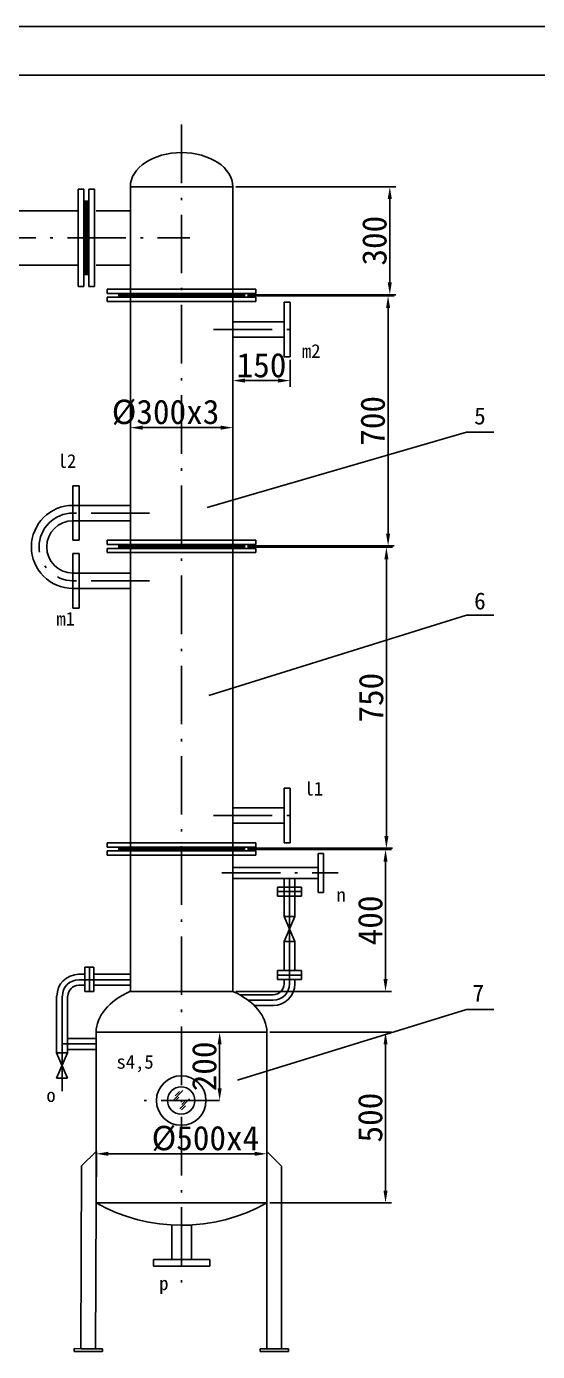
# Model space of a CAD drawing. Extents: x -115 to 475, y 65 to 485.
# Drawn here: x 77.9 to 182.7, y 213.1 to 484.8 of the extents above; entities that cross this region are included whole.
import ezdxf

# ---------------------------------------------------------------- set-up
doc = ezdxf.new("R2010")
doc.units = 0
doc.header["$MEASUREMENT"] = 0
doc.linetypes.add('ACAD_ISO10W100', pattern=[18.5, 12, -3, 0.5, -3])
doc.linetypes.add('CENTER2', pattern=[1.125, 0.75, -0.125, 0.125, -0.125])
doc.layers.get('0').update_dxf_attribs({"linetype": 'CONTINUOUS'})
doc.layers.get('DEFPOINTS').update_dxf_attribs({"linetype": 'CONTINUOUS'})
doc.layers.add('中心线', color=1, linetype='CENTER2')
doc.layers.add('标注', color=6, linetype='CONTINUOUS')
doc.styles.get("Standard").update_dxf_attribs({"font": 'SIMFANG.TTF', "height": 5})
doc.dimstyles.get("Standard").update_dxf_attribs({"dimtxt": 0.18, "dimasz": 0.18, "dimexe": 0.18, "dimexo": 0.0625, "dimgap": 0.09, "dimtad": 0, "dimtih": 1, "dimtoh": 1, "dimdec": 4, "dimzin": 0, "dimdsep": 46, "dimtxsty": 'Standard', "dimcen": 0.09, "dimadec": 0, "dimazin": 0, "dimtfac": 1, "dimtdec": 4, "dimtofl": 0, "dimtmove": 0, "dimatfit": 3, "dimfxl": 0, "dimtolj": 1, "dimtzin": 0, "dimarcsym": 0})

# ---------------------------------------------------------------- blocks, each defined once
blk = doc.blocks.new('*D90')
at = {"layer": 'DEFPOINTS', "color": 0}
for p in [(120.22, 451.95), (122.59, 429.81), (152.4, 429.81)]:
    blk.add_point(p, dxfattribs=at)
at = {"layer": '标注', "color": 0, "lineweight": -2}
for p, q in [((120.84, 451.95), (153.65, 451.95)), ((152.4, 449.45), (152.4, 432.31)), ((123.22, 429.81), (153.65, 429.81))]:
    blk.add_line(p, q, dxfattribs=at)
at = {"layer": '标注', "color": 0}
for points in [[(151.98, 449.45), (152.81, 449.45), (152.4, 451.95)], [(151.98, 432.31), (152.81, 432.31), (152.4, 429.81)]]:
    blk.add_solid(points, dxfattribs=at)
at = {"layer": '标注', "color": 0, "insert": (149.27, 440.88), "char_height": 5, "attachment_point": 5, "rotation": 90}
blk.add_mtext('\\A1;\\f仿宋_GB2312|b0|i0|c134|p49;300', dxfattribs=at)
blk = doc.blocks.new('*D91')
at = {"layer": 'DEFPOINTS', "color": 0}
for p in [(122.59, 429.57), (122.59, 378.29), (152.05, 378.29)]:
    blk.add_point(p, dxfattribs=at)
at = {"layer": '标注', "color": 0, "lineweight": -2}
for p, q in [((123.22, 429.57), (153.3, 429.57)), ((152.05, 427.07), (152.05, 380.79)), ((123.22, 378.29), (153.3, 378.29))]:
    blk.add_line(p, q, dxfattribs=at)
at = {"layer": '标注', "color": 0}
for points in [[(151.63, 427.07), (152.46, 427.07), (152.05, 429.57)], [(151.63, 380.79), (152.46, 380.79), (152.05, 378.29)]]:
    blk.add_solid(points, dxfattribs=at)
at = {"layer": '标注', "color": 0, "insert": (148.92, 403.93), "char_height": 5, "attachment_point": 5, "rotation": 90}
blk.add_mtext('\\A1;\\f仿宋_GB2312|b0|i0|c134|p49;700', dxfattribs=at)
blk = doc.blocks.new('*D92')
at = {"layer": 'DEFPOINTS', "color": 0}
for p in [(122.59, 378.05), (122.59, 316.27), (151.7, 316.27)]:
    blk.add_point(p, dxfattribs=at)
at = {"layer": '标注', "color": 0, "lineweight": -2}
for p, q in [((123.22, 378.05), (152.95, 378.05)), ((151.7, 375.55), (151.7, 318.77)), ((123.22, 316.27), (152.95, 316.27))]:
    blk.add_line(p, q, dxfattribs=at)
at = {"layer": '标注', "color": 0}
for points in [[(151.29, 375.55), (152.12, 375.55), (151.7, 378.05)], [(151.29, 318.77), (152.12, 318.77), (151.7, 316.27)]]:
    blk.add_solid(points, dxfattribs=at)
at = {"layer": '标注', "color": 0, "insert": (148.58, 347.16), "char_height": 5, "attachment_point": 5, "rotation": 90}
blk.add_mtext('\\A1;\\f仿宋_GB2312|b0|i0|c134|p49;750', dxfattribs=at)
blk = doc.blocks.new('*D93')
at = {"layer": 'DEFPOINTS', "color": 0}
for p in [(99.22, 412.19), (120.22, 412.19), (120.22, 402.54)]:
    blk.add_point(p, dxfattribs=at)
at = {"layer": '标注', "color": 0, "lineweight": -2}
for p, q in [((99.22, 411.57), (99.22, 401.29)), ((120.22, 411.57), (120.22, 401.29)), ((101.72, 402.54), (117.72, 402.54))]:
    blk.add_line(p, q, dxfattribs=at)
at = {"layer": '标注', "color": 0}
for points in [[(101.72, 402.96), (101.72, 402.12), (99.22, 402.54)], [(117.72, 402.96), (117.72, 402.12), (120.22, 402.54)]]:
    blk.add_solid(points, dxfattribs=at)
at = {"layer": '标注', "color": 0, "insert": (106.43, 405.67), "char_height": 5, "attachment_point": 5}
blk.add_mtext('\\A1;%%c\\f仿宋_GB2312|b0|i0|c134|p49;300x3', dxfattribs=at)
blk = doc.blocks.new('*D94')
at = {"layer": 'DEFPOINTS', "color": 0}
for p in [(122.59, 316.03), (120.22, 286.94), (151.52, 286.94)]:
    blk.add_point(p, dxfattribs=at)
at = {"layer": '标注', "color": 0, "lineweight": -2}
for p, q in [((123.22, 316.03), (152.77, 316.03)), ((151.52, 313.53), (151.52, 289.44)), ((120.84, 286.94), (152.77, 286.94))]:
    blk.add_line(p, q, dxfattribs=at)
at = {"layer": '标注', "color": 0}
for points in [[(151.11, 313.53), (151.94, 313.53), (151.52, 316.03)], [(151.11, 289.44), (151.94, 289.44), (151.52, 286.94)]]:
    blk.add_solid(points, dxfattribs=at)
at = {"layer": '标注', "color": 0, "insert": (148.4, 301.49), "char_height": 5, "attachment_point": 5, "rotation": 90}
blk.add_mtext('\\A1;\\f仿宋_GB2312|b0|i0|c134|p49;400', dxfattribs=at)
blk = doc.blocks.new('*D95')
at = {"layer": 'DEFPOINTS', "color": 0}
for p in [(127.2, 278.55), (127.2, 243.55), (151.52, 243.55)]:
    blk.add_point(p, dxfattribs=at)
at = {"layer": '标注', "color": 0, "lineweight": -2}
for p, q in [((127.83, 278.55), (152.77, 278.55)), ((151.52, 276.05), (151.52, 246.05)), ((127.83, 243.55), (152.77, 243.55))]:
    blk.add_line(p, q, dxfattribs=at)
at = {"layer": '标注', "color": 0}
for points in [[(151.11, 276.05), (151.94, 276.05), (151.52, 278.55)], [(151.11, 246.05), (151.94, 246.05), (151.52, 243.55)]]:
    blk.add_solid(points, dxfattribs=at)
at = {"layer": '标注', "color": 0, "insert": (148.4, 261.05), "char_height": 5, "attachment_point": 5, "rotation": 90}
blk.add_mtext('\\A1;\\f仿宋_GB2312|b0|i0|c134|p49;500', dxfattribs=at)
blk = doc.blocks.new('*D96')
at = {"layer": 'DEFPOINTS', "color": 0}
for p in [(117.52, 278.55), (117.52, 278.55), (117.52, 264.55)]:
    blk.add_point(p, dxfattribs=at)
at = {"layer": '标注', "color": 0, "lineweight": -2}
for p, q in [((116.89, 278.55), (116.27, 278.55)), ((117.52, 267.05), (117.52, 276.05)), ((116.89, 264.55), (116.27, 264.55))]:
    blk.add_line(p, q, dxfattribs=at)
at = {"layer": '标注', "color": 0}
for points in [[(117.1, 276.05), (117.93, 276.05), (117.52, 278.55)], [(117.1, 267.05), (117.93, 267.05), (117.52, 264.55)]]:
    blk.add_solid(points, dxfattribs=at)
at = {"layer": '标注', "color": 0, "insert": (114.39, 271.55), "char_height": 5, "attachment_point": 5, "rotation": 90}
blk.add_mtext('\\A1;\\f仿宋_GB2312|b0|i0|c134|p49;200', dxfattribs=at)
blk = doc.blocks.new('*D101')
at = {"layer": 'DEFPOINTS', "color": 0}
for p in [(131.98, 417.06), (120.22, 412.19), (120.22, 412.19)]:
    blk.add_point(p, dxfattribs=at)
at = {"layer": '标注', "color": 0, "lineweight": -2}
for p, q in [((131.98, 416.43), (131.98, 410.94)), ((120.22, 412.82), (120.22, 413.44)), ((129.48, 412.19), (122.72, 412.19))]:
    blk.add_line(p, q, dxfattribs=at)
at = {"layer": '标注', "color": 0}
for points in [[(122.72, 412.61), (122.72, 411.78), (120.22, 412.19)], [(129.48, 412.61), (129.48, 411.78), (131.98, 412.19)]]:
    blk.add_solid(points, dxfattribs=at)
at = {"layer": '标注', "color": 0, "insert": (126.1, 415.32), "char_height": 5, "attachment_point": 5}
blk.add_mtext('\\A1;\\f仿宋_GB2312|b0|i0|c134|p49;150', dxfattribs=at)
blk = doc.blocks.new('*D102')
at = {"layer": 'DEFPOINTS', "color": 0}
for p in [(92.2, 257.38), (127.2, 257.38), (92.2, 253.62)]:
    blk.add_point(p, dxfattribs=at)
at = {"layer": '标注', "color": 0, "lineweight": -2}
for p, q in [((92.2, 256.76), (92.2, 252.37)), ((127.2, 256.76), (127.2, 252.37)), ((124.7, 253.62), (94.7, 253.62))]:
    blk.add_line(p, q, dxfattribs=at)
at = {"layer": '标注', "color": 0}
for points in [[(94.7, 254.04), (94.7, 253.21), (92.2, 253.62)], [(124.7, 254.04), (124.7, 253.21), (127.2, 253.62)]]:
    blk.add_solid(points, dxfattribs=at)
at = {"layer": '标注', "color": 0, "insert": (114.6, 256.75), "char_height": 5, "attachment_point": 5}
blk.add_mtext('\\A1;%%c\\f仿宋_GB2312|b0|i0|c134|p49;500x4', dxfattribs=at)

msp = doc.modelspace()

# ---------------------------------------------------------------- linework, layer by layer
for p, q in [((475.1715, 484.80412), (-114.8285, 484.80412)), ((-94.8285, 474.80412), (465.1715, 474.80412)), ((88.50947, 451.42787), (89.68484, 451.42787)), ((88.50947, 441.45287), (88.50947, 451.42787)), ((89.68484, 451.42787), (89.68484, 431.47787)), ((90.69411, 451.42787), (90.69411, 431.47787)), ((90.69411, 451.42787), (91.86947, 451.42787)), ((91.86947, 451.42787), (91.86947, 431.47787)), ((99.21559, 430.95287), (99.21559, 451.95287)), ((99.21559, 451.95287), (120.21559, 451.95287)), ((120.21559, 451.95287), (120.21559, 430.95287)), ((89.68484, 448.98066), (90.69411, 448.98066)), ((90.02503, 448.98066), (90.02503, 433.92507)), ((90.35392, 448.98066), (90.35392, 433.92507)), ((74.36839, 447.01787), (88.50947, 447.01787)), ((88.50947, 447.01787), (88.50947, 435.88787)), ((99.21559, 447.01787), (92.21559, 447.01787)), ((120.21559, 441.45287), (120.21559, 447.01787)), ((88.50947, 431.47787), (88.50947, 441.45287)), ((88.50947, 435.88787), (74.36839, 435.88787)), ((92.21559, 435.88787), (99.21559, 435.88787)), ((89.68484, 433.92507), (90.69411, 433.92507)), ((89.68484, 431.47787), (88.50947, 431.47787)), ((91.86947, 431.47787), (90.69411, 431.47787)), ((124.94059, 430.95287), (94.49059, 430.95287)), ((94.49059, 430.95287), (94.49059, 430.0763)), ((124.94059, 430.0763), (94.49059, 430.0763)), ((94.59476, 430.0763), (120.15126, 430.0763)), ((96.83643, 429.30943), (96.83643, 430.0763)), ((122.59476, 429.81365), (96.83643, 429.81365)), ((122.59476, 429.57208), (96.83643, 429.57208)), ((99.21559, 430.95287), (99.21559, 393.43287)), ((120.21559, 393.43287), (120.21559, 430.95287)), ((122.59476, 429.30943), (122.59476, 430.0763)), ((124.94059, 430.0763), (124.94059, 430.95287)), ((124.94059, 429.30943), (94.49059, 429.30943)), ((94.49059, 429.30943), (94.49059, 428.43287)), ((94.49059, 428.43287), (109.71559, 428.43287)), ((120.21559, 428.43287), (99.21559, 428.43287)), ((120.21559, 428.43287), (99.21559, 428.43287)), ((99.21559, 428.43287), (99.21559, 428.25787)), ((99.21559, 428.25787), (99.21559, 422.65787)), ((109.71559, 428.43287), (124.94059, 428.43287)), ((120.21559, 428.25787), (120.21559, 422.65787)), ((124.94059, 428.43287), (124.94059, 429.30943)), ((130.71559, 428.25787), (130.71559, 422.65787)), ((131.97559, 428.25787), (130.71559, 428.25787)), ((131.97559, 417.05787), (131.97559, 428.25787)), ((130.71559, 424.23287), (120.21559, 424.23287)), ((130.71559, 421.08287), (130.71559, 424.23287)), ((120.21559, 422.65787), (120.21559, 421.08287)), ((130.71559, 422.65787), (130.71559, 417.05787)), ((120.21559, 421.08287), (130.71559, 421.08287)), ((130.71559, 417.05787), (131.97559, 417.05787)), ((114.98716, 386.15404), (168.13729, 401.61056)), ((168.13729, 401.61056), (173.73729, 401.61056)), ((99.21559, 393.43287), (99.21559, 372.05684)), ((120.21559, 372.05684), (120.21559, 393.43287)), ((88.71559, 390.63287), (87.45559, 390.63287)), ((87.45559, 390.63287), (87.45559, 379.43287)), ((88.71559, 385.03287), (88.71559, 390.63287)), ((99.21559, 386.60787), (87.45559, 386.60787)), ((88.71559, 386.60787), (88.71559, 383.45787)), ((99.21559, 385.03287), (99.21559, 386.60787)), ((87.45559, 383.45787), (99.21559, 383.45787)), ((88.71559, 379.43287), (88.71559, 385.03287)), ((120.21559, 379.43287), (120.21559, 385.03287)), ((120.21559, 379.43287), (120.21559, 385.03287)), ((87.45559, 379.43287), (88.71559, 379.43287)), ((124.94059, 379.43287), (94.49059, 379.43287)), ((94.49059, 379.43287), (94.49059, 378.5563)), ((124.94059, 378.5563), (94.49059, 378.5563)), ((124.94059, 377.78943), (94.49059, 377.78943)), ((94.49059, 377.78943), (94.49059, 376.91287)), ((94.59476, 378.5563), (120.15126, 378.5563)), ((96.83643, 377.78943), (96.83643, 378.5563)), ((122.59476, 378.29365), (96.83643, 378.29365)), ((122.59476, 378.05208), (96.83643, 378.05208)), ((122.59476, 377.78943), (122.59476, 378.5563)), ((124.94059, 378.5563), (124.94059, 379.43287)), ((124.94059, 376.91287), (124.94059, 377.78943)), ((87.45559, 365.53787), (87.45559, 376.73787)), ((87.45559, 376.73787), (88.71559, 376.73787)), ((88.71559, 376.73787), (88.71559, 371.13787)), ((94.49059, 376.91287), (109.71559, 376.91287)), ((120.21559, 376.91287), (99.21559, 376.91287)), ((99.21559, 376.91287), (99.21559, 376.73787)), ((99.21559, 314.89287), (99.21559, 376.73787)), ((99.21559, 376.73787), (99.21559, 371.13787)), ((109.71559, 376.91287), (124.94059, 376.91287)), ((120.21559, 376.91287), (120.21559, 314.89287)), ((87.45559, 372.71287), (99.21559, 372.71287)), ((88.71559, 369.56287), (88.71559, 372.71287)), ((99.21559, 369.56287), (87.45559, 369.56287)), ((88.71559, 371.13787), (88.71559, 365.53787)), ((99.21559, 371.13787), (99.21559, 369.56287)), ((88.71559, 365.53787), (87.45559, 365.53787)), ((115.33378, 347.57773), (168.14005, 364.06469)), ((168.14005, 364.06469), (173.74005, 364.06469)), ((130.71559, 328.61287), (131.97559, 328.61287)), ((130.71559, 323.01287), (130.71559, 328.61287)), ((131.97559, 328.61287), (131.97559, 317.41287)), ((120.21559, 324.58787), (130.71559, 324.58787)), ((120.21559, 323.01287), (120.21559, 324.58787)), ((130.71559, 324.58787), (130.71559, 321.43787)), ((120.21559, 317.41287), (120.21559, 323.01287)), ((120.21559, 317.41287), (120.21559, 323.01287)), ((130.71559, 321.43787), (120.21559, 321.43787)), ((130.71559, 317.41287), (130.71559, 323.01287)), ((124.94059, 317.41287), (94.49059, 317.41287)), ((94.49059, 317.41287), (94.49059, 316.5363)), ((124.94059, 316.5363), (94.49059, 316.5363)), ((124.94059, 315.76943), (94.49059, 315.76943)), ((94.49059, 315.76943), (94.49059, 314.89287)), ((94.59476, 316.5363), (120.15126, 316.5363)), ((96.83643, 315.76943), (96.83643, 316.5363)), ((122.59476, 316.27365), (96.83643, 316.27365)), ((122.59476, 316.03208), (96.83643, 316.03208)), ((120.21559, 317.41287), (99.21559, 317.41287)), ((122.59476, 315.76943), (122.59476, 316.5363)), ((124.94059, 316.5363), (124.94059, 317.41287)), ((124.94059, 314.89287), (124.94059, 315.76943)), ((131.97559, 317.41287), (130.71559, 317.41287)), ((137.71559, 311.21787), (137.71559, 315.24287)), ((137.71559, 315.24287), (138.83559, 315.24287)), ((138.83559, 315.24287), (138.83559, 307.19287)), ((94.49059, 314.89287), (109.71559, 314.89287)), ((120.21559, 314.89287), (99.21559, 314.89287)), ((99.21559, 314.89287), (99.21559, 314.71787)), ((99.21559, 286.89287), (99.21559, 314.71787)), ((99.21559, 314.71787), (99.21559, 311.21787)), ((109.71559, 314.89287), (124.94059, 314.89287)), ((120.21559, 314.89287), (120.21559, 286.89287)), ((120.21559, 311.21787), (120.21559, 312.33787)), ((120.21559, 312.33787), (137.71559, 312.33787)), ((137.71559, 310.09787), (120.21559, 310.09787)), ((130.71559, 310.09787), (130.71559, 302.30356)), ((137.71559, 310.09787), (130.71559, 310.09787)), ((131.83559, 310.09787), (132.95559, 310.09787)), ((137.71559, 310.09787), (131.83559, 310.09787)), ((131.83559, 310.09787), (131.83559, 288.49287)), ((132.95559, 310.09787), (132.95559, 302.30356)), ((137.71559, 312.33787), (137.71559, 310.09787)), ((137.71559, 307.19287), (137.71559, 311.21787)), ((131.83559, 308.33081), (129.35959, 308.33081)), ((129.35959, 308.33081), (129.35959, 306.49064)), ((129.35959, 307.41072), (131.83559, 307.41072)), ((131.83559, 308.33081), (134.3116, 308.33081)), ((134.3116, 307.41072), (131.83559, 307.41072)), ((134.3116, 308.33081), (134.3116, 306.49064)), ((138.83559, 307.19287), (137.71559, 307.19287)), ((129.35959, 306.49064), (131.83559, 306.49064)), ((130.71559, 306.49064), (130.71559, 305.62342)), ((134.3116, 306.49064), (131.83559, 306.49064)), ((132.95559, 306.49064), (132.95559, 305.62342)), ((130.71559, 302.30356), (132.95559, 297.13411)), ((132.95559, 302.30356), (130.71559, 297.13411)), ((132.95559, 302.30356), (130.71559, 302.30356)), ((130.71559, 297.13411), (130.71559, 291.20025)), ((132.95559, 297.13411), (130.71559, 297.13411)), ((132.95559, 297.13411), (132.95559, 291.20025)), ((89.89551, 291.88739), (89.89551, 289.41139)), ((91.73568, 291.88739), (89.89551, 291.88739)), ((90.81559, 291.88739), (90.81559, 289.41139)), ((91.73568, 289.41139), (91.73568, 291.88739)), ((131.83559, 291.20025), (129.35959, 291.20025)), ((129.35959, 291.20025), (129.35959, 289.36008)), ((131.83559, 291.20025), (134.3116, 291.20025)), ((134.3116, 291.20025), (134.3116, 289.36008)), ((89.89551, 290.44012), (88.59326, 290.44012)), ((99.21559, 289.32012), (88.63942, 289.32012)), ((89.89551, 288.20012), (88.63942, 288.20012)), ((89.89551, 286.93539), (89.89551, 289.41139)), ((90.81559, 286.93539), (90.81559, 289.41139)), ((99.21559, 290.44012), (91.73568, 290.44012)), ((99.21559, 290.44012), (91.73568, 290.44012)), ((91.73568, 289.41139), (91.73568, 286.93539)), ((99.21559, 288.20012), (91.73568, 288.20012)), ((99.21559, 286.95251), (99.21559, 290.45251)), ((99.21559, 286.94012), (99.21559, 290.44012)), ((99.21559, 290.44012), (99.21559, 289.32012)), ((99.21559, 290.44012), (99.21559, 289.32012)), ((99.21559, 286.94012), (99.21559, 290.44012)), ((99.21559, 289.32012), (99.21559, 288.20012)), ((99.21559, 289.32012), (99.21559, 288.20012)), ((129.35959, 290.28017), (131.83559, 290.28017)), ((129.35959, 289.36008), (131.83559, 289.36008)), ((130.71559, 289.36008), (130.71559, 288.49287)), ((134.3116, 290.28017), (131.83559, 290.28017)), ((134.3116, 289.36008), (131.83559, 289.36008)), ((132.95559, 289.36008), (132.95559, 288.49287)), ((84.10937, 274.33577), (84.10937, 285.96012)), ((85.22937, 266.47865), (85.22937, 285.96012)), ((86.34937, 274.33577), (86.34937, 285.96012)), ((91.73568, 286.93539), (89.89551, 286.93539)), ((120.21559, 286.89287), (99.21559, 286.89287)), ((121.60257, 286.25287), (128.47559, 286.25287)), ((168.1395, 283.18628), (121.17876, 268.7602)), ((123.35811, 285.13287), (128.47559, 285.13287)), ((124.67063, 284.01287), (128.47559, 284.01287)), ((168.1395, 283.18628), (173.7395, 283.18628)), ((92.20182, 277.28632), (86.34937, 277.28632)), ((92.20182, 278.54632), (127.20182, 278.54632)), ((92.20182, 243.54632), (92.20182, 278.54632)), ((127.20182, 278.54632), (127.20182, 243.54632)), ((92.22937, 276.16632), (85.22937, 276.16632)), ((92.22937, 276.16632), (86.34937, 276.16632)), ((92.20182, 275.04632), (86.34937, 275.04632)), ((86.34937, 274.33577), (84.10937, 274.33577)), ((86.34937, 274.33577), (84.10937, 269.16632)), ((84.10937, 274.33577), (86.34937, 269.16632)), ((86.34937, 269.16632), (84.10937, 269.16632)), ((84.10937, 269.16632), (86.34937, 269.16632)), ((109.96504, 266.62151), (107.98997, 264.57124)), ((109.30668, 266.42809), (108.41596, 265.49967)), ((109.15177, 265.22888), (108.33851, 264.4165)), ((111.32048, 264.88072), (109.34541, 262.83044)), ((110.66212, 264.68729), (109.7714, 263.75887)), ((110.50721, 263.48808), (109.69395, 262.6757)), ((92.18207, 254.08776), (89.22028, 251.14818)), ((92.20195, 243.61217), (92.24146, 254.11209)), ((127.20182, 243.54632), (127.20182, 254.04632)), ((127.26112, 254.02176), (130.21182, 251.07105)), ((89.22028, 251.14818), (89.07922, 213.66038)), ((130.21182, 251.07105), (130.21182, 213.64371)), ((92.0892, 213.64906), (92.20195, 243.61217)), ((127.20182, 243.54632), (92.20182, 243.54632)), ((127.20182, 213.64371), (127.20182, 243.54632)), ((107.75094, 231.96834), (107.75094, 238.96834)), ((109.74594, 238.96834), (111.74094, 238.96834)), ((111.74094, 238.96834), (111.74094, 231.96834)), ((103.97094, 231.96834), (109.74594, 231.96834)), ((103.97094, 230.56834), (103.97094, 231.96834)), ((111.74094, 231.96834), (107.75094, 231.96834)), ((109.74594, 231.96834), (115.52094, 231.96834)), ((115.52094, 231.96834), (115.52094, 230.56834)), ((115.52094, 230.56834), (103.97094, 230.56834)), ((87.69979, 213.66557), (87.69768, 213.10558)), ((87.69768, 213.10558), (93.50764, 213.08371)), ((89.09978, 213.6603), (87.69979, 213.66557)), ((89.09978, 213.6603), (92.10976, 213.64898)), ((93.50975, 213.64371), (92.10976, 213.64898)), ((93.50764, 213.08371), (93.50975, 213.64371)), ((125.80182, 213.08371), (125.80182, 213.64371)), ((125.80182, 213.64371), (127.20182, 213.64371)), ((131.61182, 213.08371), (125.80182, 213.08371)), ((130.21182, 213.64371), (127.20182, 213.64371)), ((130.21182, 213.64371), (131.61182, 213.64371)), ((131.61182, 213.64371), (131.61182, 213.08371))]:
    msp.add_line(p, q)
at = {"linetype": 'ACAD_ISO10W100'}
for p, q in [((116.27775, 422.65787), (134.47155, 422.65787)), ((117.51711, 264.54632), (101.91408, 264.54632))]:
    msp.add_line(p, q, dxfattribs=at)
for radius in [5.075, 2.8]:
    msp.add_circle((109.64556, 264.54632), radius)
for centre, radius, start, end in [((87.45559, 378.08537), 8.5225, 90, 270), ((87.45559, 378.08537), 5.3725, 90, 270), ((88.63942, 285.96012), 4.48, 90, 180), ((88.63942, 285.96012), 3.36, 90, 180), ((88.63942, 285.96012), 2.24, 90, 180), ((128.47559, 288.49287), 2.24, 270, 0), ((128.47559, 288.49287), 4.48, 270, 0), ((128.47559, 288.49287), 3.36, 270, 0), ((109.70182, 274.70533), 35.73701, 240.6798976, 299.3201024)]:
    msp.add_arc(centre, radius, start, end)
for centre, major_axis, ratio, start_param, end_param in [((109.71559, 451.95287), (-10.5, 0), 0.666666667, 3.141592654, 6.283185307), ((109.70182, 278.54632), (-17.5, 0), 0.6, 5.354906832, 6.283185307), ((109.70182, 278.54632), (-17.5, 0), 0.6, 3.141592654, 4.067903889)]:
    msp.add_ellipse(centre, major_axis=major_axis, ratio=ratio, start_param=start_param, end_param=end_param)
at = {"layer": '中心线', "linetype": 'ACAD_ISO10W100'}
for p, q in [((109.71559, 464.70009), (109.71559, 225.97284)), ((-6.19012, 441.45287), (111.39568, 441.45287)), ((103.15344, 385.03287), (87.45559, 385.03287)), ((103.15344, 371.13787), (87.45559, 371.13787)), ((116.27775, 323.01287), (134.47155, 323.01287)), ((117.96141, 311.21787), (141.83639, 311.21787))]:
    msp.add_line(p, q, dxfattribs=at)
msp.add_arc((87.45559, 378.08537), 6.9475, 90, 270, dxfattribs=at)

# ---------------------------------------------------------------- texts
at = {"width": 34.82801, "attachment_point": 1}
for s, insert, char_height in [('\\f仿宋_GB2312|b0|i0|c0|p49;m2', (134.39033, 419.65496), 2.8), ('\\f仿宋_GB2312|b0|i0|c0|p49;5', (169.68724, 406.69419), 3.5), ('\\f仿宋_GB2312|b0|i0|c0|p49;l2', (84.32511, 397.09596), 2.8), ('\\f仿宋_GB2312|b0|i0|c0|p49;6', (169.68724, 368.75073), 3.5), ('\\f仿宋_GB2312|b0|i0|c0|p49;m1', (84.05301, 364.75233), 2.8), ('\\f仿宋_GB2312|b0|i0|c0|p49;l1', (134.91786, 329.90362), 2.8), ('\\f仿宋_GB2312|b0|i0|c0|p49;n', (141.44811, 308.16001), 2.8), ('\\f仿宋_GB2312|b0|i0|c0|p49;7', (169.3483, 288.31427), 3.5), ('\\f仿宋_GB2312|b0|i0|c0|p49;s4,5', (96.37276, 273.8829), 2.8), ('\\f仿宋_GB2312|b0|i0|c0|p49;o', (82.00291, 267.06149), 2.8), ('\\f仿宋_GB2312|b0|i0|c0|p49;p', (105.13086, 228.46658), 2.8)]:
    msp.add_mtext(s, dxfattribs=dict(at, insert=insert, char_height=char_height))

# ---------------------------------------------------------------- dimensions: what is measured, and where the dimension line sits
at = {"layer": '标注'}
for base, p1, p2, text, picture, middle in [((152.39709, 429.81365), (120.21559, 451.95287), (122.59476, 429.81365), '\\f仿宋_GB2312|b0|i0|c134|p49;300', '*D90', (149.27209, 440.88326)), ((152.04682, 378.29365), (122.59476, 429.57208), (122.59476, 378.29365), '\\f仿宋_GB2312|b0|i0|c134|p49;700', '*D91', (148.92182, 403.93287)), ((151.70396, 316.27365), (122.59476, 378.05208), (122.59476, 316.27365), '\\f仿宋_GB2312|b0|i0|c134|p49;750', '*D92', (148.57896, 347.16287)), ((151.52378, 286.94012), (122.59476, 316.03208), (120.21559, 286.94012), '\\f仿宋_GB2312|b0|i0|c134|p49;400', '*D94', (148.39878, 301.4861)), ((117.51711, 278.54632), (117.51711, 264.54632), (117.51711, 278.54632), '\\f仿宋_GB2312|b0|i0|c134|p49;200', '*D96', (114.39211, 271.54632)), ((151.52378, 243.54632), (127.20182, 278.54632), (127.20182, 243.54632), '\\f仿宋_GB2312|b0|i0|c134|p49;500', '*D95', (148.39878, 261.04632))]:
    dim = msp.add_linear_dim(base=base, p1=p1, p2=p2, angle=90, text=text, dimstyle='Standard', override={"dimtxt": 5, "dimasz": 2.5, "dimexe": 1.25, "dimexo": 0.625, "dimgap": 0.625, "dimtad": 1, "dimtih": 0, "dimtoh": 0, "dimzin": 8, "dimlunit": 6, "dimcen": 2.5, "dimtofl": 1}, dxfattribs=at)
    dim.commit()
    dim.dimension.update_dxf_attribs({"geometry": picture, "text_midpoint": middle})
dim = msp.add_linear_dim(base=(120.21559, 412.19287), p1=(131.97559, 417.05787), p2=(120.21559, 412.19287), text='\\f仿宋_GB2312|b0|i0|c134|p49;150', dimstyle='Standard', override={"dimtxt": 5, "dimasz": 2.5, "dimexe": 1.25, "dimexo": 0.625, "dimgap": 0.625, "dimtad": 1, "dimtih": 0, "dimtoh": 0, "dimzin": 8, "dimlunit": 6, "dimcen": 2.5, "dimtofl": 1}, dxfattribs=at)
dim.commit()
dim.dimension.update_dxf_attribs({"geometry": '*D101', "text_midpoint": (126.09559, 415.31787)})
for base, p1, p2, text, picture, middle in [((120.21559, 402.54016), (99.21559, 412.19287), (120.21559, 412.19287), '%%c\\f仿宋_GB2312|b0|i0|c134|p49;300x3', '*D93', (106.43352, 402.54016)), ((92.20182, 253.62489), (127.20182, 257.38306), (92.20182, 257.38306), '%%c\\f仿宋_GB2312|b0|i0|c134|p49;500x4', '*D102', (114.59896, 253.62489))]:
    dim = msp.add_linear_dim(base=base, p1=p1, p2=p2, text=text, dimstyle='Standard', override={"dimtxt": 5, "dimasz": 2.5, "dimexe": 1.25, "dimexo": 0.625, "dimgap": 0.625, "dimtad": 1, "dimtih": 0, "dimtoh": 0, "dimzin": 8, "dimlunit": 6, "dimcen": 2.5, "dimtofl": 1}, dxfattribs=at)
    dim.commit()
    dim.dimension.update_dxf_attribs({"geometry": picture, "text_midpoint": middle, "dimtype": 160})

doc.saveas('drawing.dxf')
